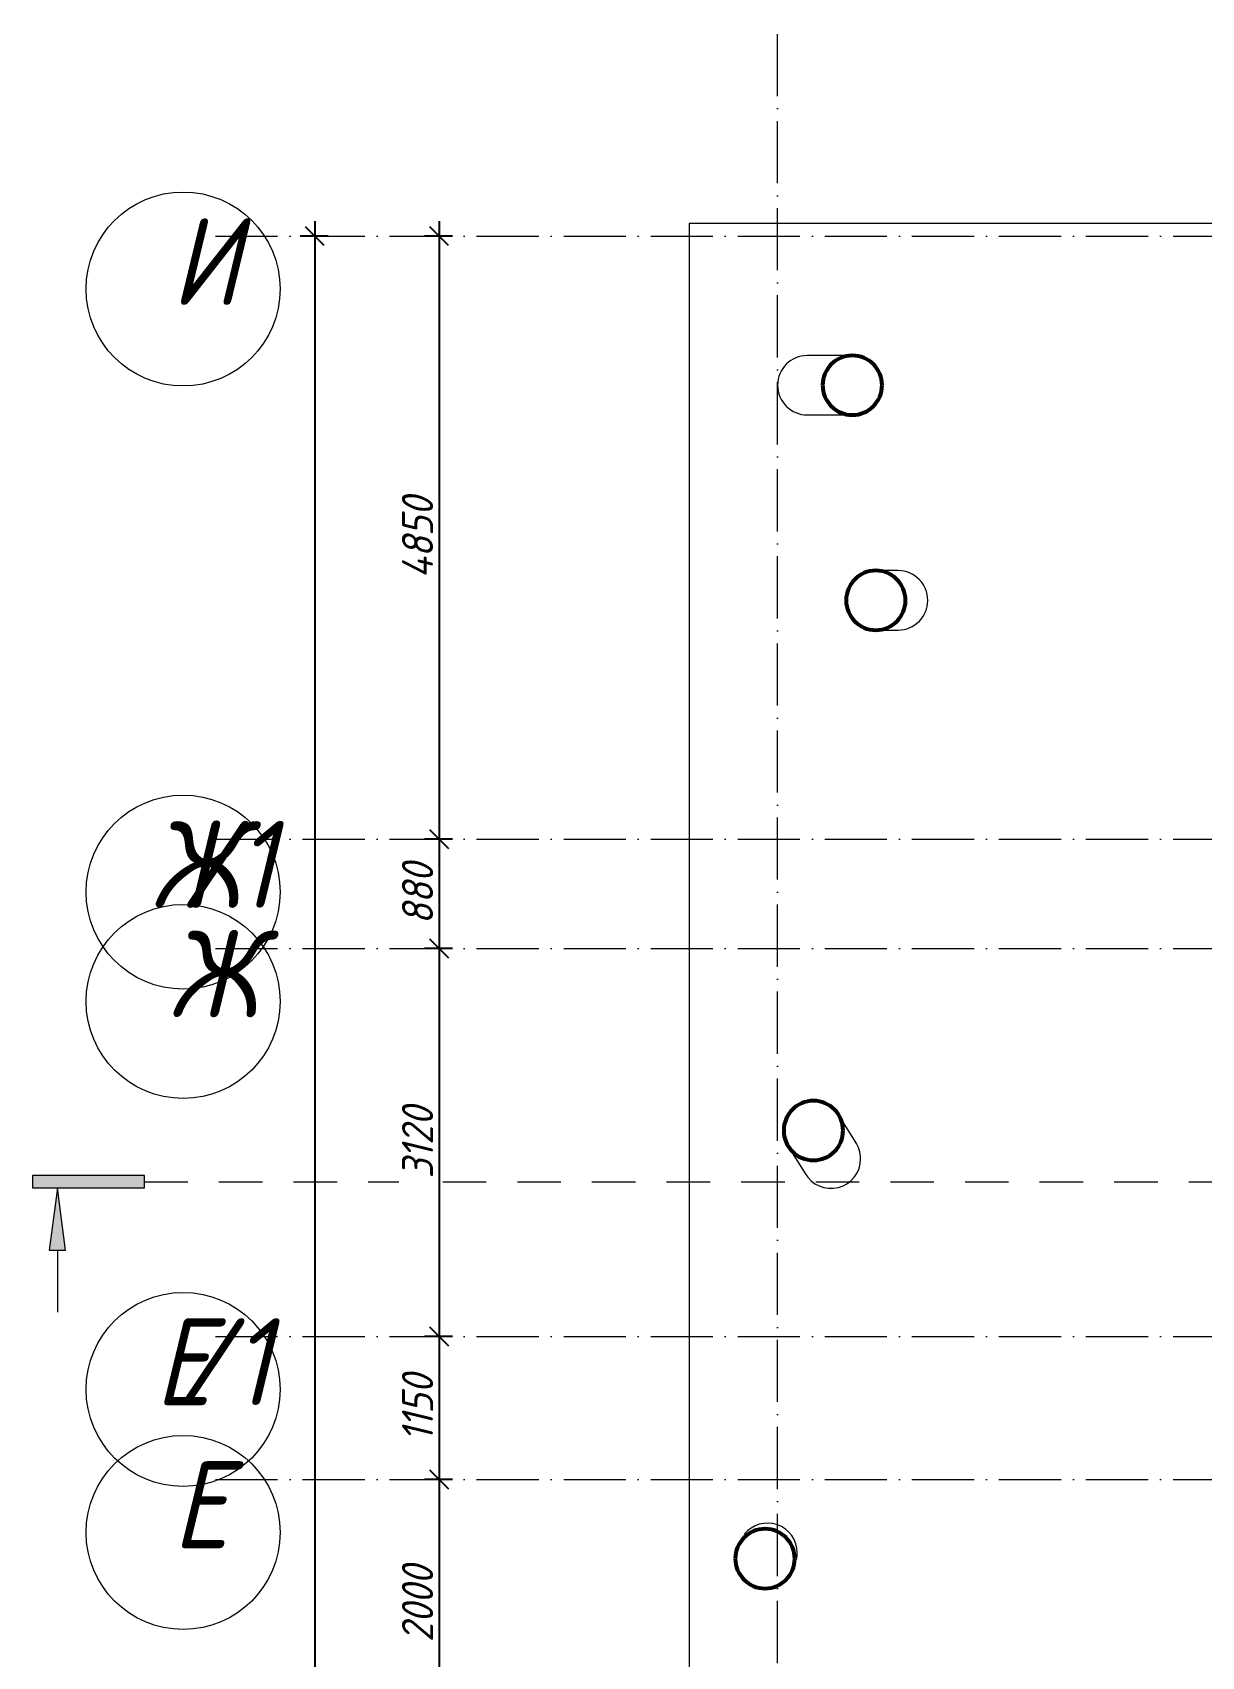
# Model space of a CAD drawing. Header units: millimetres. Extents: x 12986 to 523328, y -9759 to 30092.
# Drawn here: x 56115 to 65517, y 15576 to 28637 of the extents above; entities that cross this region are included whole.
import ezdxf

# ---------------------------------------------------------------- set-up
doc = ezdxf.new("R2010")
doc.units = ezdxf.units.MM
doc.linetypes.add('01 Штриховая _4 мм_', pattern=[600, 350, -250])
doc.linetypes.add('50_200_ШТРИХ_1Т_ш5_п1_п1_', pattern=[700, 500, -100, 0, -100])
for name, color, linetype, lineweight in [('A-ANNO-DIMS', 7, 'Continuous', 9), ('A-COLS', 7, 'Continuous', 9), ('A-COLS-1', 7, 'Continuous', 53), ('A-FLOR', 7, 'Continuous', 9), ('G-ANNO-SYMB-1', 7, '01 Штриховая _4 мм_', 9), ('Оси', 7, 'Continuous', 9), ('Оси-1', 7, 'Continuous', 20), ('Оси-2', 7, '50_200_ШТРИХ_1Т_ш5_п1_п1_', 9)]:
    doc.layers.add(name, color=color, linetype=linetype, lineweight=lineweight)
doc.styles.add('ISOCPEUR_I_1', font='isocpeui.ttf', dxfattribs={"width": 0.9, "height": 250})
doc.dimstyles.new('ISO-2_5_0_9К_БОЛЬШОЙ__с_подложкой_', dxfattribs={"dimscale": 304.8, "dimtxt": 248.995294, "dimasz": 0.492126, "dimexe": 0.393701, "dimexo": 0, "dimgap": 0.164042, "dimtad": 1, "dimdec": 0, "dimzin": 0, "dimdsep": 46, "dimtxsty": 'ISOCPEUR_I_1', "dimblk1": 'OBLIQUE', "dimblk2": 'OBLIQUE', "dimsah": 1, "dimcen": 0.09, "dimdle": 0.393701, "dimazin": 0, "dimtfac": 1, "dimtdec": 4, "dimtix": 1, "dimtmove": 0, "dimatfit": 3, "dimfxl": 1, "dimtvp": 1, "dimtfill": 1, "dimtolj": 1, "dimtzin": 0, "dimarcsym": 2})

# ---------------------------------------------------------------- blocks, each defined once
blk = doc.blocks.new('Колонны 9 - Колонны 1-22806215-АР1_Кладочный план 1 этажа')
at = {"layer": 'A-COLS'}
for p, q in [((-190, 16503), (-210, 16456)), ((230, 16270), (250, 16317))]:
    blk.add_line(p, q, dxfattribs=at)
for start, end in [(0, 141.4286), (154.2857, 158.2061), (347.1429, 0), (334.5151, 338.3772)]:
    blk.add_arc((30, 16410), 239, start, end, dxfattribs=at)
at = {"layer": 'A-COLS-1'}
for start, end in [(360, 180), (180, 360)]:
    blk.add_arc((10, 16363), 239, start, end, dxfattribs=at)
blk = doc.blocks.new('Колонны 7 - Колонны 1-22925940-АР1_Кладочный план 1 этажа')
at = {"layer": 'A-COLS'}
for p, q in [((712, 26039), (350, 26039)), ((350, 25561), (712, 25561))]:
    blk.add_line(p, q, dxfattribs=at)
for start, end in [(90, 180), (180, 270)]:
    blk.add_arc((350, 25800), 239, start, end, dxfattribs=at)
at = {"layer": 'A-COLS-1'}
for start, end in [(0, 180), (180, 0)]:
    blk.add_arc((712, 25800), 239, start, end, dxfattribs=at)
blk = doc.blocks.new('Колонны 8 - Колонны 1-22926066-АР1_Кладочный план 1 этажа')
at = {"layer": 'A-COLS'}
for p, q in [((1080, 24309), (901, 24309)), ((901, 23831), (1080, 23831)), ((743, 19707), (601, 19933)), ((196, 19679), (337, 19453))]:
    blk.add_line(p, q, dxfattribs=at)
for centre, start, end in [((1080, 24070), 360, 90), ((1080, 24070), 270, 0), ((540, 19580), 0, 35.1159), ((540, 19580), 208.8749, 0)]:
    blk.add_arc(centre, 239, start, end, dxfattribs=at)
at = {"layer": 'A-COLS-1'}
for centre, start, end in [((901, 24070), 0, 180), ((901, 24070), 180, 0), ((399, 19806), 360, 180), ((399, 19806), 180, 360)]:
    blk.add_arc(centre, 239, start, end, dxfattribs=at)
blk = doc.blocks.new('Ось сетки - Круг_Ø6_00__ISO-2_5_0_9K_ кружки поменьше-23056867-АР1_Кладочный план 1 этажа')
at = {"layer": 'Оси-1'}
blk.add_circle((0, 0), 2.6, dxfattribs=at)
blk = doc.blocks.new('Разрез - Заголовок разреза-10218885-АР1_Кладочный план 1 этажа')
at = {"layer": 'G-ANNO-SYMB-1'}
for points in [[(0, 0.5), (0, -0.5), (-9, -0.5), (-9, 0.5)], [(-6.34, -5.5), (-7.66, -5.5), (-7, -0.5)]]:
    blk.add_hatch(color=256, dxfattribs=at).paths.add_polyline_path(points, flags=0)
for p, q in [((0, 0.5), (-9, 0.5)), ((-9, 0.5), (-9, -0.5)), ((0, -0.5), (0, 0.5)), ((-9, -0.5), (0, -0.5)), ((-7, -0.5), (-7.66, -5.5)), ((-6.34, -5.5), (-7, -0.5)), ((-7.66, -5.5), (-6.34, -5.5)), ((-7, -5.5), (-7, -10.5))]:
    blk.add_line(p, q, dxfattribs=at)
blk = doc.blocks.new('_Oblique')
at = {"color": 0, "linetype": 'ByBlock', "lineweight": -2}
blk.add_line((-0.5, -0.5), (0.5, 0.5), dxfattribs=at)
blk = doc.blocks.new('DIMBLOCK1-АР1_Кладочный план 1 этажа')
at = {"layer": 'A-ANNO-DIMS', "color": 0, "lineweight": -2, "transparency": 16777216}
for p, q in [((59387, 27120), (59387, 22030)), ((59493, 27000), (59267, 27000)), ((59493, 22150), (59267, 22150))]:
    blk.add_line(p, q, dxfattribs=at)
at = {"layer": 'Defpoints', "color": 0, "transparency": 16777216}
for p in [(59493, 27000), (59387, 22150), (59493, 22150)]:
    blk.add_point(p, dxfattribs=at)
at = {"layer": 'A-ANNO-DIMS', "color": 0, "lineweight": -2, "transparency": 16777216, "xscale": 150, "yscale": 150, "zscale": 150}
for p, rotation in [((59387, 27000), 90), ((59387, 22150), 270)]:
    blk.add_blockref('_Oblique', p, dxfattribs=dict(at, rotation=rotation))
at = {"layer": 'A-ANNO-DIMS', "color": 0, "transparency": 16777216, "insert": (59212, 24575), "char_height": 250, "width": 781.46, "attachment_point": 5, "rotation": 90, "style": 'ISOCPEUR_I_1', "bg_fill": 3, "box_fill_scale": 1.1, "bg_fill_color": 256, "bg_fill_true_color": 13158600, "bg_fill_transparency": 0}
blk.add_mtext('\\A1;4850', dxfattribs=at)
blk = doc.blocks.new('DIMBLOCK2-АР1_Кладочный план 1 этажа')
at = {"layer": 'A-ANNO-DIMS', "color": 0, "lineweight": -2, "transparency": 16777216}
for p, q in [((59387, 22270), (59387, 21150)), ((59493, 22150), (59267, 22150)), ((59493, 21270), (59267, 21270))]:
    blk.add_line(p, q, dxfattribs=at)
at = {"layer": 'Defpoints', "color": 0, "transparency": 16777216}
for p in [(59493, 22150), (59387, 21270), (59493, 21270)]:
    blk.add_point(p, dxfattribs=at)
at = {"layer": 'A-ANNO-DIMS', "color": 0, "lineweight": -2, "transparency": 16777216, "xscale": 150, "yscale": 150, "zscale": 150}
for p, rotation in [((59387, 22150), 90), ((59387, 21270), 270)]:
    blk.add_blockref('_Oblique', p, dxfattribs=dict(at, rotation=rotation))
at = {"layer": 'A-ANNO-DIMS', "color": 0, "transparency": 16777216, "insert": (59212, 21710), "char_height": 250, "width": 568.86, "attachment_point": 5, "rotation": 90, "style": 'ISOCPEUR_I_1', "bg_fill": 3, "box_fill_scale": 1.1, "bg_fill_color": 256, "bg_fill_true_color": 13158600, "bg_fill_transparency": 0}
blk.add_mtext('\\A1;880', dxfattribs=at)
blk = doc.blocks.new('DIMBLOCK3-АР1_Кладочный план 1 этажа')
at = {"layer": 'A-ANNO-DIMS', "color": 0, "lineweight": -2, "transparency": 16777216}
for p, q in [((59387, 21390), (59387, 18030)), ((59493, 21270), (59267, 21270)), ((59493, 18150), (59267, 18150))]:
    blk.add_line(p, q, dxfattribs=at)
at = {"layer": 'Defpoints', "color": 0, "transparency": 16777216}
for p in [(59493, 21270), (59387, 18150), (59493, 18150)]:
    blk.add_point(p, dxfattribs=at)
at = {"layer": 'A-ANNO-DIMS', "color": 0, "lineweight": -2, "transparency": 16777216, "xscale": 150, "yscale": 150, "zscale": 150}
for p, rotation in [((59387, 21270), 90), ((59387, 18150), 270)]:
    blk.add_blockref('_Oblique', p, dxfattribs=dict(at, rotation=rotation))
at = {"layer": 'A-ANNO-DIMS', "color": 0, "transparency": 16777216, "insert": (59212, 19710), "char_height": 250, "width": 701.02, "attachment_point": 5, "rotation": 90, "style": 'ISOCPEUR_I_1', "bg_fill": 3, "box_fill_scale": 1.1, "bg_fill_color": 256, "bg_fill_true_color": 13158600, "bg_fill_transparency": 0}
blk.add_mtext('\\A1;3120', dxfattribs=at)
blk = doc.blocks.new('DIMBLOCK4-АР1_Кладочный план 1 этажа')
at = {"layer": 'A-ANNO-DIMS', "color": 0, "lineweight": -2, "transparency": 16777216}
for p, q in [((59387, 18270), (59387, 16880)), ((59493, 18150), (59267, 18150)), ((59493, 17000), (59267, 17000))]:
    blk.add_line(p, q, dxfattribs=at)
at = {"layer": 'Defpoints', "color": 0, "transparency": 16777216}
for p in [(59493, 18150), (59387, 17000), (59493, 17000)]:
    blk.add_point(p, dxfattribs=at)
at = {"layer": 'A-ANNO-DIMS', "color": 0, "lineweight": -2, "transparency": 16777216, "xscale": 150, "yscale": 150, "zscale": 150}
for p, rotation in [((59387, 18150), 90), ((59387, 17000), 270)]:
    blk.add_blockref('_Oblique', p, dxfattribs=dict(at, rotation=rotation))
at = {"layer": 'A-ANNO-DIMS', "color": 0, "transparency": 16777216, "insert": (59212, 17575), "char_height": 250, "width": 643.56, "attachment_point": 5, "rotation": 90, "style": 'ISOCPEUR_I_1', "bg_fill": 3, "box_fill_scale": 1.1, "bg_fill_color": 256, "bg_fill_true_color": 13158600, "bg_fill_transparency": 0}
blk.add_mtext('\\A1;1150', dxfattribs=at)
blk = doc.blocks.new('DIMBLOCK5-АР1_Кладочный план 1 этажа')
at = {"layer": 'A-ANNO-DIMS', "color": 0, "lineweight": -2, "transparency": 16777216}
for p, q in [((59387, 17120), (59387, 14880)), ((59493, 17000), (59267, 17000)), ((59493, 15000), (59267, 15000))]:
    blk.add_line(p, q, dxfattribs=at)
at = {"layer": 'Defpoints', "color": 0, "transparency": 16777216}
for p in [(59493, 17000), (59387, 15000), (59493, 15000)]:
    blk.add_point(p, dxfattribs=at)
at = {"layer": 'A-ANNO-DIMS', "color": 0, "lineweight": -2, "transparency": 16777216, "xscale": 150, "yscale": 150, "zscale": 150}
for p, rotation in [((59387, 17000), 90), ((59387, 15000), 270)]:
    blk.add_blockref('_Oblique', p, dxfattribs=dict(at, rotation=rotation))
at = {"layer": 'A-ANNO-DIMS', "color": 0, "transparency": 16777216, "insert": (59212, 16000), "char_height": 250, "width": 758.48, "attachment_point": 5, "rotation": 90, "style": 'ISOCPEUR_I_1', "bg_fill": 3, "box_fill_scale": 1.1, "bg_fill_color": 256, "bg_fill_true_color": 13158600, "bg_fill_transparency": 0}
blk.add_mtext('\\A1;2000', dxfattribs=at)
blk = doc.blocks.new('DIMBLOCK55-АР1_Кладочный план 1 этажа')
at = {"layer": 'A-ANNO-DIMS', "color": 0, "lineweight": -2, "transparency": 16777216}
for p, q in [((58387, 27120), (58387, -120)), ((58493, 27000), (58267, 27000)), ((58493, 0), (58267, 0))]:
    blk.add_line(p, q, dxfattribs=at)
at = {"layer": 'Defpoints', "color": 0, "transparency": 16777216}
for p in [(58493, 27000), (58387, 0), (58493, 0)]:
    blk.add_point(p, dxfattribs=at)
at = {"layer": 'A-ANNO-DIMS', "color": 0, "lineweight": -2, "transparency": 16777216, "xscale": 150, "yscale": 150, "zscale": 150}
for p, rotation in [((58387, 27000), 90), ((58387, 0), 270)]:
    blk.add_blockref('_Oblique', p, dxfattribs=dict(at, rotation=rotation))
at = {"layer": 'A-ANNO-DIMS', "color": 0, "transparency": 16777216, "insert": (58210, 13500), "char_height": 250, "width": 948.1, "attachment_point": 5, "rotation": 90, "style": 'ISOCPEUR_I_1', "bg_fill": 3, "box_fill_scale": 1.1, "bg_fill_color": 256, "bg_fill_true_color": 13158600, "bg_fill_transparency": 0}
blk.add_mtext('\\A1;27000', dxfattribs=at)

msp = doc.modelspace()

# ---------------------------------------------------------------- linework, layer by layer
at = {"layer": 'A-FLOR'}
for p, q in [((66056.89328, 27099.99988), (61396.89325, 27099.99988)), ((61396.89325, 27099.99988), (61396.89325, 15200))]:
    msp.add_line(p, q, dxfattribs=at)
at = {"layer": 'G-ANNO-SYMB-1'}
msp.add_line((57015.13323, 19394.72394), (104925.09743, 19394.72394), dxfattribs=at)
at = {"layer": 'Оси-2'}
for p, q in [((62106.89328, -4080), (62106.89328, 28636.94316)), ((57586.89328, 26999.99982), (187948.52131, 26999.99982)), ((57586.89328, 22150.00007), (187948.52131, 22150.00007)), ((57586.89328, 21270), (187948.52131, 21270)), ((57586.89328, 18150.00007), (187948.52131, 18150.00007)), ((57586.89328, 17000.00007), (187948.52131, 17000.00007))]:
    msp.add_line(p, q, dxfattribs=at)

# ---------------------------------------------------------------- block references
at = {"layer": 'A-COLS'}
for name in ['Колонны 7 - Колонны 1-22925940-АР1_Кладочный план 1 этажа', 'Колонны 8 - Колонны 1-22926066-АР1_Кладочный план 1 этажа', 'Колонны 9 - Колонны 1-22806215-АР1_Кладочный план 1 этажа']:
    msp.add_blockref(name, (61996.89328, 0), dxfattribs=at)
at = {"layer": 'G-ANNO-SYMB-1', "xscale": 99.99999999999993, "yscale": 99.99999999999993, "zscale": 99.99999999999993}
msp.add_blockref('Разрез - Заголовок разреза-10218885-АР1_Кладочный план 1 этажа', (57015.13323, 19394.72394), dxfattribs=at)
at = {"layer": 'Оси-1', "xscale": 300, "yscale": 300, "zscale": 99.99999999999993, "rotation": 269.9999999999994}
for p in [(57326.89328, 26573.99982), (57326.89328, 21724.00007), (57326.89328, 20844), (57326.89328, 17724.00007), (57326.89328, 16574.00007)]:
    msp.add_blockref('Ось сетки - Круг_Ø6_00__ISO-2_5_0_9K_ кружки поменьше-23056867-АР1_Кладочный план 1 этажа', p, dxfattribs=at)

# ---------------------------------------------------------------- texts
at = {"layer": 'Оси', "char_height": 700, "attachment_point": 1, "style": 'ISOCPEUR_I_1'}
for s, insert, width in [('\\fISOCPEUR|b0|i1|c204|p34|;\\W.9;И', (57228.91377, 27146.63231), 223.6708125), ('\\fISOCPEUR|b0|i1|c204|p34|;\\W.9;Ж', (57062.41377, 22296.63256), 281.3923125), ('/1', (57294.58564, 22296.63256), 346.329), ('\\fISOCPEUR|b0|i1|c204|p34|;\\W.9;Ж', (57205.06377, 21416.63248), 281.3923125), ('\\fISOCPEUR|b0|i1|c204|p34|;\\W.9;Е', (57095.26377, 18296.63256), 202.02525), ('/1', (57261.95127, 18296.63256), 346.329), ('\\fISOCPEUR|b0|i1|c204|p34|;\\W.9;Е', (57237.91377, 17146.63256), 202.02525)]:
    msp.add_mtext(s, dxfattribs=dict(at, insert=insert, width=width))

# ---------------------------------------------------------------- next in the draw order: dimensions: what is measured, and where the dimension line sits
at = {"layer": 'A-ANNO-DIMS'}
for base, p1, p2, override, picture, middle in [((58386.85697, 0), (58492.92298, 26999.99982), (58492.92298, 0), {"dimpost": '<>', "dimfxl": 26999.999823}, 'DIMBLOCK55-АР1_Кладочный план 1 этажа', (58210.24712, 13499.99991)), ((59386.90166, 22150.00007), (59492.96767, 26999.99982), (59492.96767, 22150.00007), {"dimpost": '<>', "dimfxl": 4849.999753}, 'DIMBLOCK1-АР1_Кладочный план 1 этажа', (59211.90166, 24574.99995))]:
    dim = msp.add_linear_dim(base=base, p1=p1, p2=p2, angle=90, dimstyle='ISO-2_5_0_9К_БОЛЬШОЙ__с_подложкой_', override=override, dxfattribs=at)
    dim.commit()
    dim.dimension.update_dxf_attribs({"geometry": picture, "text_midpoint": middle})

# ---------------------------------------------------------------- next in the draw order: dimensions: what is measured, and where the dimension line sits
dim = msp.add_linear_dim(base=(59386.90166, 21270), p1=(59492.96767, 22150.00007), p2=(59492.96767, 21270), angle=90, dimstyle='ISO-2_5_0_9К_БОЛЬШОЙ__с_подложкой_', override={"dimpost": '<>', "dimfxl": 880.000075}, dxfattribs=at)
dim.commit()
dim.dimension.update_dxf_attribs({"geometry": 'DIMBLOCK2-АР1_Кладочный план 1 этажа', "text_midpoint": (59211.90166, 21710.00003)})

# ---------------------------------------------------------------- next in the draw order: dimensions: what is measured, and where the dimension line sits
dim = msp.add_linear_dim(base=(59386.90166, 18150.00007), p1=(59492.96767, 21270), p2=(59492.96767, 18150.00007), angle=90, dimstyle='ISO-2_5_0_9К_БОЛЬШОЙ__с_подложкой_', override={"dimpost": '<>', "dimfxl": 3119.999925}, dxfattribs=at)
dim.commit()
dim.dimension.update_dxf_attribs({"geometry": 'DIMBLOCK3-АР1_Кладочный план 1 этажа', "text_midpoint": (59211.90166, 19710.00003)})

# ---------------------------------------------------------------- next in the draw order: dimensions: what is measured, and where the dimension line sits
dim = msp.add_linear_dim(base=(59386.90166, 17000.00007), p1=(59492.96767, 18150.00007), p2=(59492.96767, 17000.00007), angle=90, dimstyle='ISO-2_5_0_9К_БОЛЬШОЙ__с_подложкой_', override={"dimpost": '<>', "dimfxl": 1150}, dxfattribs=at)
dim.commit()
dim.dimension.update_dxf_attribs({"geometry": 'DIMBLOCK4-АР1_Кладочный план 1 этажа', "text_midpoint": (59211.90166, 17575.00007)})

# ---------------------------------------------------------------- next in the draw order: dimensions: what is measured, and where the dimension line sits
dim = msp.add_linear_dim(base=(59386.90166, 15000), p1=(59492.96767, 17000.00007), p2=(59492.96767, 15000), angle=90, dimstyle='ISO-2_5_0_9К_БОЛЬШОЙ__с_подложкой_', override={"dimpost": '<>', "dimfxl": 2000.000075}, dxfattribs=at)
dim.commit()
dim.dimension.update_dxf_attribs({"geometry": 'DIMBLOCK5-АР1_Кладочный план 1 этажа', "text_midpoint": (59211.90166, 16000.00003)})

doc.saveas('drawing.dxf')
